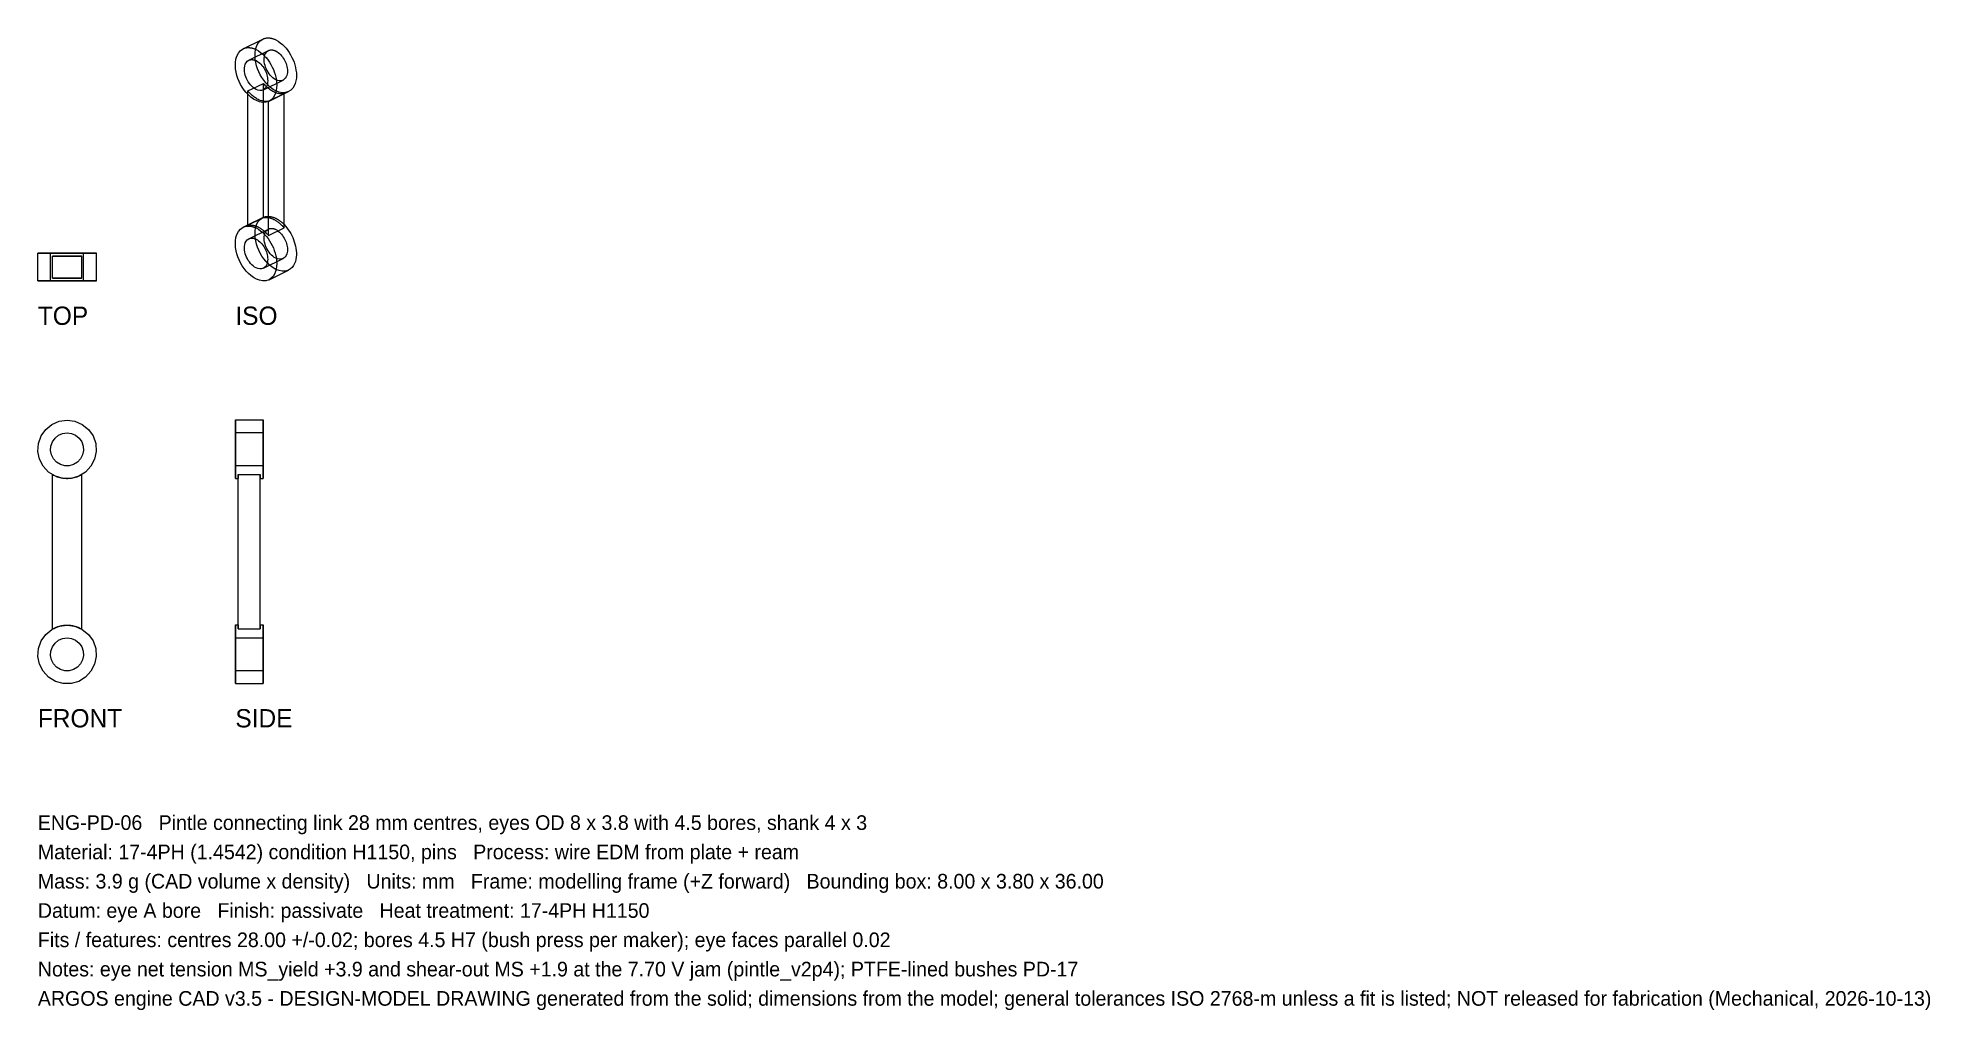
# Model space of a CAD drawing. Header units: millimetres. Extents: x 0 to 258, y -45 to 88.
import ezdxf

# ---------------------------------------------------------------- set-up
doc = ezdxf.new("R2010")
doc.units = ezdxf.units.MM
for name, color, linetype in [('FRONT_HIDDEN', 8, 'CONTINUOUS'), ('FRONT_VISIBLE', 7, 'Continuous'), ('ISO_HIDDEN', 8, 'CONTINUOUS'), ('ISO_VISIBLE', 7, 'Continuous'), ('SIDE_HIDDEN', 8, 'CONTINUOUS'), ('SIDE_VISIBLE', 7, 'Continuous'), ('TOP_HIDDEN', 8, 'CONTINUOUS'), ('TOP_VISIBLE', 7, 'Continuous')]:
    doc.layers.add(name, color=color, linetype=linetype)

msp = doc.modelspace()

# ---------------------------------------------------------------- linework, layer by layer
at = {"layer": 'FRONT_HIDDEN'}
for points in [[(3.99, 35.96), (5.07, 35.81), (6.07, 35.38), (6.91, 34.69), (7.54, 33.8), (7.91, 32.78), (7.98, 31.69), (7.76, 30.62), (7.26, 29.66), (6.52, 28.86), (5.58, 28.29), (4.54, 28), (3.45, 28), (2.4, 28.29), (1.47, 28.86), (0.72, 29.66), (0.22, 30.62), (0, 31.69), (0.07, 32.78), (0.44, 33.8), (1.07, 34.69), (1.91, 35.38), (2.91, 35.81), (3.99, 35.96)], [(3.99, 34.21), (4.6, 34.13), (5.16, 33.89), (5.64, 33.5), (5.99, 33), (6.19, 32.42), (6.24, 31.81), (6.11, 31.21), (5.83, 30.67), (5.41, 30.22), (4.89, 29.9), (4.3, 29.73), (3.68, 29.73), (3.09, 29.9), (2.57, 30.22), (2.15, 30.67), (1.87, 31.21), (1.75, 31.81), (1.79, 32.42), (1.99, 33), (2.35, 33.5), (2.82, 33.89), (3.38, 34.13), (3.99, 34.21)], [(5.99, 28.5), (5.83, 28.41), (5.67, 28.33), (5.5, 28.26), (5.33, 28.19), (5.16, 28.14), (4.98, 28.09), (4.8, 28.05), (4.63, 28.01), (4.44, 27.99), (4.26, 27.97), (4.08, 27.96), (3.9, 27.96), (3.72, 27.97), (3.54, 27.99), (3.36, 28.01), (3.18, 28.05), (3, 28.09), (2.82, 28.14), (2.65, 28.19), (2.48, 28.26), (2.31, 28.33), (2.15, 28.41), (1.99, 28.5)], [(1.99, 7.43), (1.99, 28.5)], [(5.99, 28.5), (5.83, 28.41), (5.67, 28.33), (5.5, 28.26), (5.33, 28.19), (5.16, 28.14), (4.98, 28.09), (4.8, 28.05), (4.63, 28.01), (4.44, 27.99), (4.26, 27.97), (4.08, 27.96), (3.9, 27.96), (3.72, 27.97), (3.54, 27.99), (3.36, 28.01), (3.18, 28.05), (3, 28.09), (2.82, 28.14), (2.65, 28.19), (2.48, 28.26), (2.31, 28.33), (2.15, 28.41), (1.99, 28.5)], [(5.99, 7.43), (5.99, 28.5)], [(3.99, 7.96), (5.07, 7.81), (6.07, 7.38), (6.91, 6.69), (7.54, 5.8), (7.91, 4.78), (7.98, 3.69), (7.76, 2.62), (7.26, 1.66), (6.52, 0.86), (5.58, 0.29), (4.54, 0), (3.45, 0), (2.4, 0.29), (1.47, 0.86), (0.72, 1.66), (0.22, 2.62), (0, 3.69), (0.07, 4.78), (0.44, 5.8), (1.07, 6.69), (1.91, 7.38), (2.91, 7.81), (3.99, 7.96)], [(1.99, 7.43), (2.07, 7.47), (2.15, 7.51), (2.23, 7.56), (2.31, 7.59), (2.4, 7.63), (2.48, 7.67), (2.57, 7.7), (2.65, 7.73), (2.74, 7.76), (2.82, 7.79), (2.91, 7.81), (3, 7.84), (3.09, 7.86), (3.18, 7.88), (3.27, 7.9), (3.36, 7.91), (3.45, 7.93), (3.54, 7.94), (3.63, 7.95), (3.72, 7.95), (3.81, 7.96), (3.9, 7.96), (3.99, 7.96)], [(1.99, 7.43), (2.07, 7.47), (2.15, 7.51), (2.23, 7.56), (2.31, 7.59), (2.4, 7.63), (2.48, 7.67), (2.57, 7.7), (2.65, 7.73), (2.74, 7.76), (2.82, 7.79), (2.91, 7.81), (3, 7.84), (3.09, 7.86), (3.18, 7.88), (3.27, 7.9), (3.36, 7.91), (3.45, 7.93), (3.54, 7.94), (3.63, 7.95), (3.72, 7.95), (3.81, 7.96), (3.9, 7.96), (3.99, 7.96)], [(3.99, 7.96), (4.08, 7.96), (4.17, 7.96), (4.26, 7.95), (4.35, 7.95), (4.44, 7.94), (4.54, 7.93), (4.63, 7.91), (4.72, 7.9), (4.8, 7.88), (4.89, 7.86), (4.98, 7.84), (5.07, 7.81), (5.16, 7.79), (5.24, 7.76), (5.33, 7.73), (5.42, 7.7), (5.5, 7.67), (5.58, 7.63), (5.67, 7.59), (5.75, 7.56), (5.83, 7.51), (5.91, 7.47), (5.99, 7.43)], [(3.99, 7.96), (4.08, 7.96), (4.17, 7.96), (4.26, 7.95), (4.35, 7.95), (4.44, 7.94), (4.54, 7.93), (4.63, 7.91), (4.72, 7.9), (4.8, 7.88), (4.89, 7.86), (4.98, 7.84), (5.07, 7.81), (5.16, 7.79), (5.24, 7.76), (5.33, 7.73), (5.42, 7.7), (5.5, 7.67), (5.58, 7.63), (5.67, 7.59), (5.75, 7.56), (5.83, 7.51), (5.91, 7.47), (5.99, 7.43)], [(3.99, 6.21), (4.6, 6.13), (5.16, 5.89), (5.64, 5.5), (5.99, 5), (6.19, 4.42), (6.24, 3.81), (6.11, 3.21), (5.83, 2.67), (5.41, 2.22), (4.89, 1.9), (4.3, 1.73), (3.68, 1.73), (3.09, 1.9), (2.57, 2.22), (2.15, 2.67), (1.87, 3.21), (1.75, 3.81), (1.79, 4.42), (1.99, 5), (2.35, 5.5), (2.82, 5.89), (3.38, 6.13), (3.99, 6.21)]]:
    msp.add_lwpolyline(points, dxfattribs=at)
at = {"layer": 'FRONT_VISIBLE'}
for points in [[(3.99, 35.96), (5.07, 35.81), (6.07, 35.38), (6.91, 34.69), (7.54, 33.8), (7.91, 32.78), (7.98, 31.69), (7.76, 30.62), (7.26, 29.66), (6.52, 28.86), (5.58, 28.29), (4.54, 28), (3.45, 28), (2.4, 28.29), (1.47, 28.86), (0.72, 29.66), (0.22, 30.62), (0, 31.69), (0.07, 32.78), (0.44, 33.8), (1.07, 34.69), (1.91, 35.38), (2.91, 35.81), (3.99, 35.96)], [(3.99, 34.21), (4.6, 34.13), (5.16, 33.89), (5.64, 33.5), (5.99, 33), (6.19, 32.42), (6.24, 31.81), (6.11, 31.21), (5.83, 30.67), (5.41, 30.22), (4.89, 29.9), (4.3, 29.73), (3.68, 29.73), (3.09, 29.9), (2.57, 30.22), (2.15, 30.67), (1.87, 31.21), (1.75, 31.81), (1.79, 32.42), (1.99, 33), (2.35, 33.5), (2.82, 33.89), (3.38, 34.13), (3.99, 34.21)], [(1.99, 7.43), (1.99, 28.5)], [(5.99, 7.43), (5.99, 28.5)], [(3.99, 7.96), (5.07, 7.81), (6.07, 7.38), (6.91, 6.69), (7.54, 5.8), (7.91, 4.78), (7.98, 3.69), (7.76, 2.62), (7.26, 1.66), (6.52, 0.86), (5.58, 0.29), (4.54, 0), (3.45, 0), (2.4, 0.29), (1.47, 0.86), (0.72, 1.66), (0.22, 2.62), (0, 3.69), (0.07, 4.78), (0.44, 5.8), (1.07, 6.69), (1.91, 7.38), (2.91, 7.81), (3.99, 7.96)], [(3.99, 6.21), (4.6, 6.13), (5.16, 5.89), (5.64, 5.5), (5.99, 5), (6.19, 4.42), (6.24, 3.81), (6.11, 3.21), (5.83, 2.67), (5.41, 2.22), (4.89, 1.9), (4.3, 1.73), (3.68, 1.73), (3.09, 1.9), (2.57, 2.22), (2.15, 2.67), (1.87, 3.21), (1.75, 3.81), (1.79, 4.42), (1.99, 5), (2.35, 5.5), (2.82, 5.89), (3.38, 6.13), (3.99, 6.21)]]:
    msp.add_lwpolyline(points, dxfattribs=at)
at = {"layer": 'ISO_HIDDEN'}
for points in [[(34.26, 80.81), (33.84, 80.67), (33.39, 80.66), (32.95, 80.74), (32.53, 80.9), (32.14, 81.12), (31.78, 81.38), (31.45, 81.68), (31.14, 82.01), (30.87, 82.36), (30.61, 82.73), (30.39, 83.11), (30.19, 83.52), (30.02, 83.93), (29.88, 84.35), (29.77, 84.79), (29.7, 85.23), (29.67, 85.68), (29.68, 86.12), (29.74, 86.57), (29.87, 86.99), (30.07, 87.39), (30.36, 87.74), (30.73, 87.99)], [(28.81, 85.1), (31.5, 86.42)], [(33.49, 82.38), (33.25, 82.3), (33, 82.29), (32.75, 82.34), (32.52, 82.43), (32.3, 82.55), (32.09, 82.7), (31.91, 82.87), (31.74, 83.05), (31.58, 83.25), (31.44, 83.46), (31.31, 83.68), (31.2, 83.9), (31.1, 84.14), (31.03, 84.37), (30.96, 84.62), (30.92, 84.87), (30.91, 85.12), (30.91, 85.37), (30.95, 85.62), (31.02, 85.86), (31.13, 86.08), (31.29, 86.28), (31.5, 86.42)], [(31.5, 86.42), (31.54, 86.44), (31.58, 86.45), (31.63, 86.47), (31.67, 86.48), (31.71, 86.49), (31.76, 86.5), (31.8, 86.5), (31.85, 86.51), (31.89, 86.51), (31.94, 86.51), (31.98, 86.51), (32.03, 86.5), (32.07, 86.5), (32.11, 86.49), (32.16, 86.48), (32.2, 86.47), (32.25, 86.46), (32.29, 86.44), (32.33, 86.43), (32.37, 86.41), (32.41, 86.4), (32.45, 86.38), (32.5, 86.36)], [(32.5, 86.36), (32.68, 86.26), (32.84, 86.14), (33, 86.01), (33.15, 85.86), (33.29, 85.71), (33.42, 85.54), (33.53, 85.37), (33.64, 85.2), (33.74, 85.01), (33.82, 84.82), (33.9, 84.63), (33.96, 84.44), (34.01, 84.24), (34.05, 84.03), (34.08, 83.83), (34.09, 83.62), (34.08, 83.41), (34.05, 83.21), (34, 83.01), (33.92, 82.82), (33.8, 82.64), (33.66, 82.49), (33.49, 82.38)], [(28.68, 80.9), (30.8, 81.94)], [(28.68, 80.44), (28.68, 80.9)], [(31.51, 79.5), (31.36, 79.48), (31.22, 79.47), (31.08, 79.47), (30.93, 79.48), (30.79, 79.5), (30.65, 79.53), (30.51, 79.57), (30.38, 79.61), (30.24, 79.66), (30.11, 79.72), (29.98, 79.79), (29.86, 79.86), (29.74, 79.94), (29.62, 80.02), (29.5, 80.1), (29.39, 80.19), (29.28, 80.28), (29.17, 80.38), (29.07, 80.48), (28.96, 80.58), (28.87, 80.68), (28.77, 80.79), (28.68, 80.9)], [(30.8, 81.06), (33.49, 82.38)], [(33.63, 80.55), (33.49, 80.52), (33.34, 80.51), (33.2, 80.51), (33.06, 80.52), (32.91, 80.54), (32.77, 80.57), (32.63, 80.61), (32.5, 80.66), (32.36, 80.71), (32.23, 80.77), (32.11, 80.83), (31.98, 80.91), (31.86, 80.98), (31.74, 81.06), (31.62, 81.15), (31.51, 81.23), (31.4, 81.33), (31.29, 81.42), (31.19, 81.52), (31.09, 81.62), (30.99, 81.73), (30.89, 81.83), (30.8, 81.94)], [(30.8, 63.6), (30.8, 81.94)], [(31.51, 79.5), (33.63, 80.55)], [(33.63, 80.5), (33.63, 80.55)], [(31.51, 79.46), (31.51, 79.5)], [(28.68, 62.61), (30.73, 63.62)], [(28.68, 62.56), (30.8, 63.6)], [(28.81, 60.72), (31.5, 62.05)], [(34.26, 56.44), (33.84, 56.3), (33.39, 56.29), (32.95, 56.37), (32.53, 56.53), (32.14, 56.75), (31.78, 57.01), (31.45, 57.31), (31.14, 57.64), (30.87, 57.99), (30.61, 58.36), (30.39, 58.74), (30.19, 59.14), (30.02, 59.56), (29.88, 59.98), (29.77, 60.42), (29.7, 60.86), (29.67, 61.31), (29.68, 61.75), (29.74, 62.2), (29.87, 62.62), (30.07, 63.02), (30.36, 63.36), (30.73, 63.62)], [(30.73, 63.62), (30.8, 63.65), (30.87, 63.68), (30.95, 63.71), (31.03, 63.73), (31.1, 63.75), (31.18, 63.76), (31.26, 63.77), (31.34, 63.78), (31.42, 63.78), (31.5, 63.78), (31.58, 63.77), (31.66, 63.77), (31.74, 63.76), (31.82, 63.74), (31.9, 63.73), (31.97, 63.71), (32.05, 63.69), (32.13, 63.66), (32.2, 63.64), (32.28, 63.61), (32.35, 63.58), (32.42, 63.55), (32.5, 63.51)], [(30.8, 63.6), (30.86, 63.61), (30.92, 63.62), (30.99, 63.63), (31.05, 63.64), (31.11, 63.64), (31.18, 63.64), (31.24, 63.64), (31.3, 63.63), (31.37, 63.63), (31.43, 63.62), (31.49, 63.61), (31.55, 63.6), (31.62, 63.59), (31.68, 63.57), (31.74, 63.56), (31.8, 63.54), (31.86, 63.52), (31.92, 63.5), (31.98, 63.47), (32.04, 63.45), (32.1, 63.43), (32.16, 63.4), (32.21, 63.37)], [(33.49, 58.01), (33.25, 57.93), (33, 57.92), (32.75, 57.97), (32.52, 58.06), (32.3, 58.18), (32.09, 58.33), (31.91, 58.5), (31.74, 58.68), (31.58, 58.88), (31.44, 59.09), (31.31, 59.31), (31.2, 59.53), (31.1, 59.76), (31.03, 60), (30.96, 60.25), (30.92, 60.5), (30.91, 60.75), (30.91, 61), (30.95, 61.25), (31.02, 61.49), (31.13, 61.71), (31.29, 61.91), (31.5, 62.05)], [(31.5, 62.05), (31.54, 62.07), (31.58, 62.08), (31.63, 62.1), (31.67, 62.11), (31.71, 62.12), (31.76, 62.13), (31.8, 62.13), (31.85, 62.14), (31.89, 62.14), (31.94, 62.14), (31.98, 62.14), (32.03, 62.13), (32.07, 62.13), (32.11, 62.12), (32.16, 62.11), (32.2, 62.1), (32.25, 62.09), (32.29, 62.07), (32.33, 62.06), (32.37, 62.04), (32.41, 62.03), (32.45, 62.01), (32.5, 61.99)], [(32.21, 63.37), (32.28, 63.34), (32.35, 63.3), (32.42, 63.26), (32.49, 63.22), (32.56, 63.17), (32.63, 63.13), (32.69, 63.08), (32.76, 63.04), (32.82, 62.99), (32.89, 62.94), (32.95, 62.89), (33.01, 62.84), (33.07, 62.79), (33.13, 62.73), (33.19, 62.68), (33.25, 62.62), (33.3, 62.56), (33.36, 62.51), (33.41, 62.45), (33.47, 62.39), (33.52, 62.33), (33.57, 62.27), (33.63, 62.21)], [(32.5, 63.51), (32.55, 63.48), (32.6, 63.45), (32.66, 63.42), (32.71, 63.39), (32.77, 63.36), (32.82, 63.33), (32.87, 63.3), (32.92, 63.26), (32.97, 63.23), (33.02, 63.19), (33.07, 63.15), (33.12, 63.12), (33.17, 63.08), (33.22, 63.04), (33.27, 63), (33.31, 62.96), (33.36, 62.92), (33.4, 62.88), (33.45, 62.84), (33.5, 62.79), (33.54, 62.75), (33.58, 62.71), (33.63, 62.66)], [(32.5, 61.99), (32.68, 61.89), (32.84, 61.77), (33, 61.63), (33.15, 61.49), (33.29, 61.34), (33.42, 61.17), (33.53, 61), (33.64, 60.82), (33.74, 60.64), (33.82, 60.45), (33.9, 60.26), (33.96, 60.06), (34.01, 59.86), (34.05, 59.66), (34.08, 59.46), (34.09, 59.25), (34.08, 59.04), (34.05, 58.84), (34, 58.64), (33.92, 58.45), (33.8, 58.27), (33.66, 58.12), (33.49, 58.01)], [(30.8, 56.69), (33.49, 58.01)]]:
    msp.add_lwpolyline(points, dxfattribs=at)
at = {"layer": 'ISO_VISIBLE'}
for points in [[(28.04, 86.67), (30.73, 87.99)], [(30.73, 87.99), (30.8, 88.02), (30.87, 88.05), (30.95, 88.08), (31.03, 88.1), (31.1, 88.12), (31.18, 88.13), (31.26, 88.14), (31.34, 88.15), (31.42, 88.15), (31.5, 88.15), (31.58, 88.14), (31.66, 88.14), (31.74, 88.13), (31.82, 88.11), (31.9, 88.1), (31.97, 88.08), (32.05, 88.06), (32.13, 88.03), (32.2, 88.01), (32.28, 87.98), (32.35, 87.95), (32.42, 87.92), (32.5, 87.88)], [(32.5, 87.88), (32.82, 87.7), (33.12, 87.49), (33.4, 87.25), (33.66, 87), (33.91, 86.72), (34.13, 86.43), (34.34, 86.13), (34.53, 85.81), (34.7, 85.49), (34.86, 85.16), (34.99, 84.81), (35.1, 84.46), (35.2, 84.11), (35.26, 83.75), (35.31, 83.38), (35.32, 83.01), (35.31, 82.65), (35.26, 82.28), (35.16, 81.93), (35.02, 81.59), (34.82, 81.28), (34.57, 81.01), (34.26, 80.81)], [(31.58, 79.49), (31.15, 79.35), (30.7, 79.33), (30.27, 79.42), (29.85, 79.58), (29.46, 79.79), (29.1, 80.06), (28.76, 80.36), (28.46, 80.68), (28.18, 81.03), (27.93, 81.4), (27.7, 81.79), (27.5, 82.19), (27.33, 82.61), (27.2, 83.03), (27.09, 83.47), (27.01, 83.91), (26.98, 84.35), (26.99, 84.8), (27.06, 85.24), (27.19, 85.67), (27.39, 86.07), (27.67, 86.41), (28.04, 86.67)], [(28.04, 86.67), (28.11, 86.7), (28.19, 86.73), (28.26, 86.75), (28.34, 86.78), (28.42, 86.79), (28.5, 86.81), (28.58, 86.82), (28.66, 86.82), (28.73, 86.83), (28.81, 86.83), (28.89, 86.82), (28.97, 86.81), (29.05, 86.8), (29.13, 86.79), (29.21, 86.77), (29.29, 86.76), (29.36, 86.73), (29.44, 86.71), (29.52, 86.68), (29.59, 86.66), (29.66, 86.63), (29.74, 86.59), (29.81, 86.56)], [(29.81, 86.56), (30.13, 86.38), (30.43, 86.17), (30.71, 85.93), (30.97, 85.67), (31.22, 85.4), (31.45, 85.11), (31.65, 84.81), (31.84, 84.49), (32.02, 84.17), (32.17, 83.83), (32.3, 83.49), (32.42, 83.14), (32.51, 82.78), (32.58, 82.42), (32.62, 82.06), (32.64, 81.69), (32.62, 81.32), (32.57, 80.96), (32.47, 80.6), (32.33, 80.26), (32.14, 79.95), (31.88, 79.69), (31.58, 79.49)], [(30.8, 81.06), (30.56, 80.98), (30.31, 80.97), (30.07, 81.02), (29.83, 81.11), (29.61, 81.23), (29.41, 81.38), (29.22, 81.55), (29.05, 81.73), (28.89, 81.93), (28.75, 82.14), (28.62, 82.35), (28.51, 82.58), (28.42, 82.81), (28.34, 83.05), (28.28, 83.3), (28.24, 83.54), (28.22, 83.79), (28.22, 84.05), (28.26, 84.3), (28.33, 84.54), (28.45, 84.76), (28.61, 84.95), (28.81, 85.1)], [(28.81, 85.1), (28.86, 85.11), (28.9, 85.13), (28.94, 85.15), (28.98, 85.16), (29.03, 85.17), (29.07, 85.18), (29.11, 85.18), (29.16, 85.18), (29.2, 85.19), (29.25, 85.19), (29.29, 85.18), (29.34, 85.18), (29.38, 85.17), (29.43, 85.17), (29.47, 85.16), (29.51, 85.15), (29.56, 85.13), (29.6, 85.12), (29.64, 85.11), (29.69, 85.09), (29.73, 85.07), (29.77, 85.05), (29.81, 85.04)], [(29.81, 85.04), (29.99, 84.93), (30.16, 84.82), (30.32, 84.68), (30.46, 84.54), (30.6, 84.38), (30.73, 84.22), (30.85, 84.05), (30.95, 83.87), (31.05, 83.69), (31.14, 83.5), (31.21, 83.31), (31.28, 83.11), (31.33, 82.91), (31.37, 82.71), (31.39, 82.5), (31.4, 82.3), (31.39, 82.09), (31.36, 81.89), (31.31, 81.69), (31.23, 81.49), (31.12, 81.32), (30.98, 81.17), (30.8, 81.06)], [(28.68, 62.56), (28.68, 80.44)], [(31.58, 79.49), (34.26, 80.81)], [(33.63, 62.21), (33.63, 80.5)], [(31.51, 61.16), (31.51, 79.46)], [(31.58, 55.12), (31.15, 54.98), (30.7, 54.96), (30.27, 55.05), (29.85, 55.21), (29.46, 55.42), (29.1, 55.69), (28.76, 55.99), (28.46, 56.31), (28.18, 56.66), (27.93, 57.03), (27.7, 57.42), (27.5, 57.82), (27.33, 58.24), (27.2, 58.66), (27.09, 59.09), (27.01, 59.54), (26.98, 59.98), (26.99, 60.43), (27.06, 60.87), (27.19, 61.3), (27.39, 61.7), (27.67, 62.04), (28.04, 62.29)], [(28.04, 62.29), (28.68, 62.61)], [(28.04, 62.29), (28.11, 62.33), (28.19, 62.36), (28.26, 62.38), (28.34, 62.4), (28.42, 62.42), (28.5, 62.44), (28.58, 62.45), (28.66, 62.45), (28.73, 62.46), (28.81, 62.46), (28.89, 62.45), (28.97, 62.44), (29.05, 62.43), (29.13, 62.42), (29.21, 62.4), (29.29, 62.38), (29.36, 62.36), (29.44, 62.34), (29.52, 62.31), (29.59, 62.28), (29.66, 62.25), (29.74, 62.22), (29.81, 62.19)], [(28.68, 62.56), (28.74, 62.57), (28.8, 62.58), (28.86, 62.59), (28.93, 62.59), (28.99, 62.59), (29.06, 62.6), (29.12, 62.59), (29.18, 62.59), (29.25, 62.58), (29.31, 62.58), (29.37, 62.57), (29.43, 62.56), (29.5, 62.54), (29.56, 62.53), (29.62, 62.51), (29.68, 62.49), (29.74, 62.47), (29.8, 62.45), (29.86, 62.43), (29.92, 62.41), (29.98, 62.38), (30.03, 62.35), (30.09, 62.33)], [(29.81, 62.19), (30.13, 62.01), (30.43, 61.8), (30.71, 61.56), (30.97, 61.3), (31.22, 61.03), (31.45, 60.74), (31.65, 60.44), (31.84, 60.12), (32.02, 59.8), (32.17, 59.46), (32.3, 59.12), (32.42, 58.77), (32.51, 58.41), (32.58, 58.05), (32.62, 57.69), (32.64, 57.32), (32.62, 56.95), (32.57, 56.59), (32.47, 56.23), (32.33, 55.89), (32.14, 55.58), (31.88, 55.32), (31.58, 55.12)], [(30.09, 62.33), (30.16, 62.29), (30.23, 62.25), (30.3, 62.21), (30.37, 62.17), (30.44, 62.13), (30.51, 62.08), (30.57, 62.04), (30.64, 61.99), (30.7, 61.94), (30.76, 61.9), (30.83, 61.84), (30.89, 61.79), (30.95, 61.74), (31.01, 61.69), (31.07, 61.63), (31.13, 61.58), (31.18, 61.52), (31.24, 61.46), (31.29, 61.4), (31.35, 61.35), (31.4, 61.29), (31.45, 61.23), (31.51, 61.16)], [(31.51, 61.16), (33.63, 62.21)], [(33.63, 62.66), (33.83, 62.44), (34.03, 62.2), (34.21, 61.95), (34.38, 61.7), (34.54, 61.44), (34.68, 61.17), (34.81, 60.89), (34.93, 60.61), (35.03, 60.32), (35.12, 60.03), (35.2, 59.73), (35.26, 59.43), (35.3, 59.13), (35.32, 58.82), (35.32, 58.52), (35.3, 58.21), (35.26, 57.91), (35.18, 57.61), (35.07, 57.33), (34.93, 57.06), (34.74, 56.81), (34.52, 56.6), (34.26, 56.44)], [(30.8, 56.69), (30.56, 56.61), (30.31, 56.6), (30.07, 56.65), (29.83, 56.74), (29.61, 56.86), (29.41, 57.01), (29.22, 57.18), (29.05, 57.36), (28.89, 57.56), (28.75, 57.76), (28.62, 57.98), (28.51, 58.21), (28.42, 58.44), (28.34, 58.68), (28.28, 58.92), (28.24, 59.17), (28.22, 59.42), (28.22, 59.68), (28.26, 59.92), (28.33, 60.17), (28.45, 60.39), (28.61, 60.58), (28.81, 60.72)], [(28.81, 60.72), (28.86, 60.74), (28.9, 60.76), (28.94, 60.77), (28.98, 60.79), (29.03, 60.8), (29.07, 60.8), (29.11, 60.81), (29.16, 60.81), (29.2, 60.82), (29.25, 60.81), (29.29, 60.81), (29.34, 60.81), (29.38, 60.8), (29.43, 60.8), (29.47, 60.79), (29.51, 60.78), (29.56, 60.76), (29.6, 60.75), (29.64, 60.74), (29.69, 60.72), (29.73, 60.7), (29.77, 60.68), (29.81, 60.66)], [(29.81, 60.66), (29.99, 60.56), (30.16, 60.44), (30.32, 60.31), (30.46, 60.17), (30.6, 60.01), (30.73, 59.85), (30.85, 59.68), (30.95, 59.5), (31.05, 59.32), (31.14, 59.13), (31.21, 58.94), (31.28, 58.74), (31.33, 58.54), (31.37, 58.34), (31.39, 58.13), (31.4, 57.93), (31.39, 57.72), (31.36, 57.51), (31.31, 57.31), (31.23, 57.12), (31.12, 56.95), (30.98, 56.8), (30.8, 56.69)], [(31.58, 55.12), (34.26, 56.44)]]:
    msp.add_lwpolyline(points, dxfattribs=at)
at = {"layer": 'SIDE_HIDDEN'}
for points in [[(26.98, 28), (26.98, 28.35), (26.98, 28.7), (26.98, 29.04), (26.98, 29.39), (26.98, 29.74), (26.98, 30.09), (26.98, 30.43), (26.98, 30.78), (26.98, 31.13), (26.98, 31.48), (26.98, 31.83), (26.98, 32.17), (26.98, 32.52), (26.98, 32.87), (26.98, 33.22), (26.98, 33.57), (26.98, 33.91), (26.98, 34.26), (26.98, 34.61), (26.98, 34.96), (26.98, 35.3), (26.98, 35.65), (26.98, 36)], [(26.98, 34.25), (26.98, 34.05), (26.98, 33.86), (26.98, 33.66), (26.98, 33.47), (26.98, 33.27), (26.98, 33.08), (26.98, 32.88), (26.98, 32.68), (26.98, 32.49), (26.98, 32.29), (26.98, 32.1), (26.98, 31.9), (26.98, 31.71), (26.98, 31.51), (26.98, 31.32), (26.98, 31.12), (26.98, 30.92), (26.98, 30.73), (26.98, 30.53), (26.98, 30.34), (26.98, 30.14), (26.98, 29.95), (26.98, 29.75)], [(26.98, 29.75), (26.98, 29.95), (26.98, 30.14), (26.98, 30.34), (26.98, 30.53), (26.98, 30.73), (26.98, 30.92), (26.98, 31.12), (26.98, 31.32), (26.98, 31.51), (26.98, 31.71), (26.98, 31.9), (26.98, 32.1), (26.98, 32.29), (26.98, 32.49), (26.98, 32.68), (26.98, 32.88), (26.98, 33.08), (26.98, 33.27), (26.98, 33.47), (26.98, 33.66), (26.98, 33.86), (26.98, 34.05), (26.98, 34.25)], [(26.98, 34.25), (30.78, 34.25)], [(30.78, 28), (30.78, 28.35), (30.78, 28.7), (30.78, 29.04), (30.78, 29.39), (30.78, 29.74), (30.78, 30.09), (30.78, 30.43), (30.78, 30.78), (30.78, 31.13), (30.78, 31.48), (30.78, 31.83), (30.78, 32.17), (30.78, 32.52), (30.78, 32.87), (30.78, 33.22), (30.78, 33.57), (30.78, 33.91), (30.78, 34.26), (30.78, 34.61), (30.78, 34.96), (30.78, 35.3), (30.78, 35.65), (30.78, 36)], [(30.78, 34.25), (30.78, 34.05), (30.78, 33.86), (30.78, 33.66), (30.78, 33.47), (30.78, 33.27), (30.78, 33.08), (30.78, 32.88), (30.78, 32.68), (30.78, 32.49), (30.78, 32.29), (30.78, 32.1), (30.78, 31.9), (30.78, 31.71), (30.78, 31.51), (30.78, 31.32), (30.78, 31.12), (30.78, 30.92), (30.78, 30.73), (30.78, 30.53), (30.78, 30.34), (30.78, 30.14), (30.78, 29.95), (30.78, 29.75)], [(30.78, 29.75), (30.78, 29.95), (30.78, 30.14), (30.78, 30.34), (30.78, 30.53), (30.78, 30.73), (30.78, 30.92), (30.78, 31.12), (30.78, 31.32), (30.78, 31.51), (30.78, 31.71), (30.78, 31.9), (30.78, 32.1), (30.78, 32.29), (30.78, 32.49), (30.78, 32.68), (30.78, 32.88), (30.78, 33.08), (30.78, 33.27), (30.78, 33.47), (30.78, 33.66), (30.78, 33.86), (30.78, 34.05), (30.78, 34.25)], [(26.98, 29.75), (30.78, 29.75)], [(27.38, 7.46), (27.38, 28.54)], [(27.38, 28.54), (30.38, 28.54)], [(27.38, 28.54), (27.38, 28.51), (27.38, 28.49), (27.38, 28.47), (27.38, 28.44), (27.38, 28.42), (27.38, 28.4), (27.38, 28.37), (27.38, 28.35), (27.38, 28.33), (27.38, 28.3), (27.38, 28.28), (27.38, 28.26), (27.38, 28.23), (27.38, 28.21), (27.38, 28.19), (27.38, 28.16), (27.38, 28.14), (27.38, 28.12), (27.38, 28.09), (27.38, 28.07), (27.38, 28.05), (27.38, 28.02), (27.38, 28)], [(27.38, 28), (27.38, 28.02), (27.38, 28.05), (27.38, 28.07), (27.38, 28.09), (27.38, 28.12), (27.38, 28.14), (27.38, 28.16), (27.38, 28.19), (27.38, 28.21), (27.38, 28.23), (27.38, 28.26), (27.38, 28.28), (27.38, 28.3), (27.38, 28.33), (27.38, 28.35), (27.38, 28.37), (27.38, 28.4), (27.38, 28.42), (27.38, 28.44), (27.38, 28.47), (27.38, 28.49), (27.38, 28.51), (27.38, 28.54)], [(30.38, 28.54), (30.38, 28.51), (30.38, 28.49), (30.38, 28.47), (30.38, 28.44), (30.38, 28.42), (30.38, 28.4), (30.38, 28.37), (30.38, 28.35), (30.38, 28.33), (30.38, 28.3), (30.38, 28.28), (30.38, 28.26), (30.38, 28.23), (30.38, 28.21), (30.38, 28.19), (30.38, 28.16), (30.38, 28.14), (30.38, 28.12), (30.38, 28.09), (30.38, 28.07), (30.38, 28.05), (30.38, 28.02), (30.38, 28)], [(30.38, 28), (30.38, 28.02), (30.38, 28.05), (30.38, 28.07), (30.38, 28.09), (30.38, 28.12), (30.38, 28.14), (30.38, 28.16), (30.38, 28.19), (30.38, 28.21), (30.38, 28.23), (30.38, 28.26), (30.38, 28.28), (30.38, 28.3), (30.38, 28.33), (30.38, 28.35), (30.38, 28.37), (30.38, 28.4), (30.38, 28.42), (30.38, 28.44), (30.38, 28.47), (30.38, 28.49), (30.38, 28.51), (30.38, 28.54)], [(30.38, 7.46), (30.38, 28.54)], [(26.98, 0), (26.98, 0.35), (26.98, 0.7), (26.98, 1.04), (26.98, 1.39), (26.98, 1.74), (26.98, 2.09), (26.98, 2.43), (26.98, 2.78), (26.98, 3.13), (26.98, 3.48), (26.98, 3.83), (26.98, 4.17), (26.98, 4.52), (26.98, 4.87), (26.98, 5.22), (26.98, 5.57), (26.98, 5.91), (26.98, 6.26), (26.98, 6.61), (26.98, 6.96), (26.98, 7.3), (26.98, 7.65), (26.98, 8)], [(27.38, 7.46), (27.38, 7.49), (27.38, 7.51), (27.38, 7.53), (27.38, 7.56), (27.38, 7.58), (27.38, 7.6), (27.38, 7.63), (27.38, 7.65), (27.38, 7.67), (27.38, 7.7), (27.38, 7.72), (27.38, 7.74), (27.38, 7.77), (27.38, 7.79), (27.38, 7.81), (27.38, 7.84), (27.38, 7.86), (27.38, 7.88), (27.38, 7.91), (27.38, 7.93), (27.38, 7.95), (27.38, 7.98), (27.38, 8)], [(27.38, 8), (27.38, 7.98), (27.38, 7.95), (27.38, 7.93), (27.38, 7.91), (27.38, 7.88), (27.38, 7.86), (27.38, 7.84), (27.38, 7.81), (27.38, 7.79), (27.38, 7.77), (27.38, 7.74), (27.38, 7.72), (27.38, 7.7), (27.38, 7.67), (27.38, 7.65), (27.38, 7.63), (27.38, 7.6), (27.38, 7.58), (27.38, 7.56), (27.38, 7.53), (27.38, 7.51), (27.38, 7.49), (27.38, 7.46)], [(30.38, 7.46), (30.38, 7.49), (30.38, 7.51), (30.38, 7.53), (30.38, 7.56), (30.38, 7.58), (30.38, 7.6), (30.38, 7.63), (30.38, 7.65), (30.38, 7.67), (30.38, 7.7), (30.38, 7.72), (30.38, 7.74), (30.38, 7.77), (30.38, 7.79), (30.38, 7.81), (30.38, 7.84), (30.38, 7.86), (30.38, 7.88), (30.38, 7.91), (30.38, 7.93), (30.38, 7.95), (30.38, 7.98), (30.38, 8)], [(30.38, 8), (30.38, 7.98), (30.38, 7.95), (30.38, 7.93), (30.38, 7.91), (30.38, 7.88), (30.38, 7.86), (30.38, 7.84), (30.38, 7.81), (30.38, 7.79), (30.38, 7.77), (30.38, 7.74), (30.38, 7.72), (30.38, 7.7), (30.38, 7.67), (30.38, 7.65), (30.38, 7.63), (30.38, 7.6), (30.38, 7.58), (30.38, 7.56), (30.38, 7.53), (30.38, 7.51), (30.38, 7.49), (30.38, 7.46)], [(30.78, 0), (30.78, 0.35), (30.78, 0.7), (30.78, 1.04), (30.78, 1.39), (30.78, 1.74), (30.78, 2.09), (30.78, 2.43), (30.78, 2.78), (30.78, 3.13), (30.78, 3.48), (30.78, 3.83), (30.78, 4.17), (30.78, 4.52), (30.78, 4.87), (30.78, 5.22), (30.78, 5.57), (30.78, 5.91), (30.78, 6.26), (30.78, 6.61), (30.78, 6.96), (30.78, 7.3), (30.78, 7.65), (30.78, 8)], [(26.98, 6.25), (26.98, 6.05), (26.98, 5.86), (26.98, 5.66), (26.98, 5.47), (26.98, 5.27), (26.98, 5.08), (26.98, 4.88), (26.98, 4.68), (26.98, 4.49), (26.98, 4.29), (26.98, 4.1), (26.98, 3.9), (26.98, 3.71), (26.98, 3.51), (26.98, 3.32), (26.98, 3.12), (26.98, 2.92), (26.98, 2.73), (26.98, 2.53), (26.98, 2.34), (26.98, 2.14), (26.98, 1.95), (26.98, 1.75)], [(26.98, 1.75), (26.98, 1.95), (26.98, 2.14), (26.98, 2.34), (26.98, 2.53), (26.98, 2.73), (26.98, 2.92), (26.98, 3.12), (26.98, 3.32), (26.98, 3.51), (26.98, 3.71), (26.98, 3.9), (26.98, 4.1), (26.98, 4.29), (26.98, 4.49), (26.98, 4.68), (26.98, 4.88), (26.98, 5.08), (26.98, 5.27), (26.98, 5.47), (26.98, 5.66), (26.98, 5.86), (26.98, 6.05), (26.98, 6.25)], [(26.98, 6.25), (30.78, 6.25)], [(27.38, 7.46), (30.38, 7.46)], [(30.78, 6.25), (30.78, 6.05), (30.78, 5.86), (30.78, 5.66), (30.78, 5.47), (30.78, 5.27), (30.78, 5.08), (30.78, 4.88), (30.78, 4.68), (30.78, 4.49), (30.78, 4.29), (30.78, 4.1), (30.78, 3.9), (30.78, 3.71), (30.78, 3.51), (30.78, 3.32), (30.78, 3.12), (30.78, 2.92), (30.78, 2.73), (30.78, 2.53), (30.78, 2.34), (30.78, 2.14), (30.78, 1.95), (30.78, 1.75)], [(30.78, 1.75), (30.78, 1.95), (30.78, 2.14), (30.78, 2.34), (30.78, 2.53), (30.78, 2.73), (30.78, 2.92), (30.78, 3.12), (30.78, 3.32), (30.78, 3.51), (30.78, 3.71), (30.78, 3.9), (30.78, 4.1), (30.78, 4.29), (30.78, 4.49), (30.78, 4.68), (30.78, 4.88), (30.78, 5.08), (30.78, 5.27), (30.78, 5.47), (30.78, 5.66), (30.78, 5.86), (30.78, 6.05), (30.78, 6.25)], [(26.98, 1.75), (30.78, 1.75)]]:
    msp.add_lwpolyline(points, dxfattribs=at)
at = {"layer": 'SIDE_VISIBLE'}
for points in [[(26.98, 36), (30.78, 36)], [(26.98, 36), (26.98, 35.65), (26.98, 35.3), (26.98, 34.96), (26.98, 34.61), (26.98, 34.26), (26.98, 33.91), (26.98, 33.57), (26.98, 33.22), (26.98, 32.87), (26.98, 32.52), (26.98, 32.17), (26.98, 31.83), (26.98, 31.48), (26.98, 31.13), (26.98, 30.78), (26.98, 30.43), (26.98, 30.09), (26.98, 29.74), (26.98, 29.39), (26.98, 29.04), (26.98, 28.7), (26.98, 28.35), (26.98, 28)], [(30.78, 36), (30.78, 35.65), (30.78, 35.3), (30.78, 34.96), (30.78, 34.61), (30.78, 34.26), (30.78, 33.91), (30.78, 33.57), (30.78, 33.22), (30.78, 32.87), (30.78, 32.52), (30.78, 32.17), (30.78, 31.83), (30.78, 31.48), (30.78, 31.13), (30.78, 30.78), (30.78, 30.43), (30.78, 30.09), (30.78, 29.74), (30.78, 29.39), (30.78, 29.04), (30.78, 28.7), (30.78, 28.35), (30.78, 28)], [(27.38, 7.46), (27.38, 28.54)], [(27.38, 28.54), (30.38, 28.54)], [(30.38, 7.46), (30.38, 28.54)], [(26.98, 28), (27.38, 28)], [(30.38, 28), (30.78, 28)], [(26.98, 8), (27.38, 8)], [(26.98, 8), (26.98, 7.65), (26.98, 7.3), (26.98, 6.96), (26.98, 6.61), (26.98, 6.26), (26.98, 5.91), (26.98, 5.57), (26.98, 5.22), (26.98, 4.87), (26.98, 4.52), (26.98, 4.17), (26.98, 3.83), (26.98, 3.48), (26.98, 3.13), (26.98, 2.78), (26.98, 2.43), (26.98, 2.09), (26.98, 1.74), (26.98, 1.39), (26.98, 1.04), (26.98, 0.7), (26.98, 0.35), (26.98, 0)], [(30.38, 8), (30.78, 8)], [(30.78, 8), (30.78, 7.65), (30.78, 7.3), (30.78, 6.96), (30.78, 6.61), (30.78, 6.26), (30.78, 5.91), (30.78, 5.57), (30.78, 5.22), (30.78, 4.87), (30.78, 4.52), (30.78, 4.17), (30.78, 3.83), (30.78, 3.48), (30.78, 3.13), (30.78, 2.78), (30.78, 2.43), (30.78, 2.09), (30.78, 1.74), (30.78, 1.39), (30.78, 1.04), (30.78, 0.7), (30.78, 0.35), (30.78, 0)], [(27.38, 7.46), (30.38, 7.46)], [(26.98, 0), (30.78, 0)]]:
    msp.add_lwpolyline(points, dxfattribs=at)
at = {"layer": 'TOP_HIDDEN'}
for points in [[(8, 58.76), (7.65, 58.76), (7.3, 58.76), (6.96, 58.76), (6.61, 58.76), (6.26, 58.76), (5.91, 58.76), (5.57, 58.76), (5.22, 58.76), (4.87, 58.76), (4.52, 58.76), (4.17, 58.76), (3.83, 58.76), (3.48, 58.76), (3.13, 58.76), (2.78, 58.76), (2.43, 58.76), (2.09, 58.76), (1.74, 58.76), (1.39, 58.76), (1.04, 58.76), (0.7, 58.76), (0.35, 58.76), (0, 58.76)], [(0, 58.76), (0.17, 58.76), (0.35, 58.76), (0.52, 58.76), (0.7, 58.76), (0.87, 58.76), (1.04, 58.76), (1.22, 58.76), (1.39, 58.76), (1.57, 58.76), (1.74, 58.76), (1.91, 58.76), (2.09, 58.76), (2.26, 58.76), (2.43, 58.76), (2.61, 58.76), (2.78, 58.76), (2.96, 58.76), (3.13, 58.76), (3.3, 58.76), (3.48, 58.76), (3.65, 58.76), (3.83, 58.76), (4, 58.76)], [(8, 58.76), (7.65, 58.76), (7.3, 58.76), (6.96, 58.76), (6.61, 58.76), (6.26, 58.76), (5.91, 58.76), (5.57, 58.76), (5.22, 58.76), (4.87, 58.76), (4.52, 58.76), (4.17, 58.76), (3.83, 58.76), (3.48, 58.76), (3.13, 58.76), (2.78, 58.76), (2.43, 58.76), (2.09, 58.76), (1.74, 58.76), (1.39, 58.76), (1.04, 58.76), (0.7, 58.76), (0.35, 58.76), (0, 58.76)], [(0, 54.96), (0, 58.76)], [(6.25, 58.76), (6.05, 58.76), (5.86, 58.76), (5.66, 58.76), (5.47, 58.76), (5.27, 58.76), (5.08, 58.76), (4.88, 58.76), (4.68, 58.76), (4.49, 58.76), (4.29, 58.76), (4.1, 58.76), (3.9, 58.76), (3.71, 58.76), (3.51, 58.76), (3.32, 58.76), (3.12, 58.76), (2.92, 58.76), (2.73, 58.76), (2.53, 58.76), (2.34, 58.76), (2.14, 58.76), (1.95, 58.76), (1.75, 58.76)], [(1.75, 58.76), (1.85, 58.76), (1.95, 58.76), (2.04, 58.76), (2.14, 58.76), (2.24, 58.76), (2.34, 58.76), (2.43, 58.76), (2.53, 58.76), (2.63, 58.76), (2.73, 58.76), (2.83, 58.76), (2.92, 58.76), (3.02, 58.76), (3.12, 58.76), (3.22, 58.76), (3.32, 58.76), (3.41, 58.76), (3.51, 58.76), (3.61, 58.76), (3.71, 58.76), (3.8, 58.76), (3.9, 58.76), (4, 58.76)], [(6.25, 58.76), (6.05, 58.76), (5.86, 58.76), (5.66, 58.76), (5.47, 58.76), (5.27, 58.76), (5.08, 58.76), (4.88, 58.76), (4.68, 58.76), (4.49, 58.76), (4.29, 58.76), (4.1, 58.76), (3.9, 58.76), (3.71, 58.76), (3.51, 58.76), (3.32, 58.76), (3.12, 58.76), (2.92, 58.76), (2.73, 58.76), (2.53, 58.76), (2.34, 58.76), (2.14, 58.76), (1.95, 58.76), (1.75, 58.76)], [(1.75, 58.76), (1.85, 58.76), (1.95, 58.76), (2.04, 58.76), (2.14, 58.76), (2.24, 58.76), (2.34, 58.76), (2.43, 58.76), (2.53, 58.76), (2.63, 58.76), (2.73, 58.76), (2.83, 58.76), (2.92, 58.76), (3.02, 58.76), (3.12, 58.76), (3.22, 58.76), (3.32, 58.76), (3.41, 58.76), (3.51, 58.76), (3.61, 58.76), (3.71, 58.76), (3.8, 58.76), (3.9, 58.76), (4, 58.76)], [(1.75, 54.96), (1.75, 58.76)], [(1.75, 54.96), (1.75, 58.76)], [(2, 58.36), (2.09, 58.36), (2.17, 58.36), (2.26, 58.36), (2.35, 58.36), (2.43, 58.36), (2.52, 58.36), (2.61, 58.36), (2.7, 58.36), (2.78, 58.36), (2.87, 58.36), (2.96, 58.36), (3.04, 58.36), (3.13, 58.36), (3.22, 58.36), (3.3, 58.36), (3.39, 58.36), (3.48, 58.36), (3.57, 58.36), (3.65, 58.36), (3.74, 58.36), (3.83, 58.36), (3.91, 58.36), (4, 58.36)], [(2, 55.36), (2, 58.36)], [(6, 58.36), (5.83, 58.36), (5.65, 58.36), (5.48, 58.36), (5.3, 58.36), (5.13, 58.36), (4.96, 58.36), (4.78, 58.36), (4.61, 58.36), (4.43, 58.36), (4.26, 58.36), (4.09, 58.36), (3.91, 58.36), (3.74, 58.36), (3.57, 58.36), (3.39, 58.36), (3.22, 58.36), (3.04, 58.36), (2.87, 58.36), (2.7, 58.36), (2.52, 58.36), (2.35, 58.36), (2.17, 58.36), (2, 58.36)], [(2, 55.36), (2, 58.36)], [(4, 58.76), (4.17, 58.76), (4.35, 58.76), (4.52, 58.76), (4.7, 58.76), (4.87, 58.76), (5.04, 58.76), (5.22, 58.76), (5.39, 58.76), (5.57, 58.76), (5.74, 58.76), (5.91, 58.76), (6.09, 58.76), (6.26, 58.76), (6.43, 58.76), (6.61, 58.76), (6.78, 58.76), (6.96, 58.76), (7.13, 58.76), (7.3, 58.76), (7.48, 58.76), (7.65, 58.76), (7.83, 58.76), (8, 58.76)], [(4, 58.76), (4.1, 58.76), (4.2, 58.76), (4.29, 58.76), (4.39, 58.76), (4.49, 58.76), (4.59, 58.76), (4.68, 58.76), (4.78, 58.76), (4.88, 58.76), (4.98, 58.76), (5.08, 58.76), (5.17, 58.76), (5.27, 58.76), (5.37, 58.76), (5.47, 58.76), (5.57, 58.76), (5.66, 58.76), (5.76, 58.76), (5.86, 58.76), (5.96, 58.76), (6.05, 58.76), (6.15, 58.76), (6.25, 58.76)], [(4, 58.76), (4.1, 58.76), (4.2, 58.76), (4.29, 58.76), (4.39, 58.76), (4.49, 58.76), (4.59, 58.76), (4.68, 58.76), (4.78, 58.76), (4.88, 58.76), (4.98, 58.76), (5.08, 58.76), (5.17, 58.76), (5.27, 58.76), (5.37, 58.76), (5.47, 58.76), (5.57, 58.76), (5.66, 58.76), (5.76, 58.76), (5.86, 58.76), (5.96, 58.76), (6.05, 58.76), (6.15, 58.76), (6.25, 58.76)], [(4, 58.36), (4.09, 58.36), (4.17, 58.36), (4.26, 58.36), (4.35, 58.36), (4.43, 58.36), (4.52, 58.36), (4.61, 58.36), (4.7, 58.36), (4.78, 58.36), (4.87, 58.36), (4.96, 58.36), (5.04, 58.36), (5.13, 58.36), (5.22, 58.36), (5.3, 58.36), (5.39, 58.36), (5.48, 58.36), (5.57, 58.36), (5.65, 58.36), (5.74, 58.36), (5.83, 58.36), (5.91, 58.36), (6, 58.36)], [(6, 55.36), (6, 58.36)], [(6, 55.36), (6, 58.36)], [(6.25, 54.96), (6.25, 58.76)], [(6.25, 54.96), (6.25, 58.76)], [(8, 54.96), (8, 58.76)], [(8, 54.96), (7.65, 54.96), (7.3, 54.96), (6.96, 54.96), (6.61, 54.96), (6.26, 54.96), (5.91, 54.96), (5.57, 54.96), (5.22, 54.96), (4.87, 54.96), (4.52, 54.96), (4.17, 54.96), (3.83, 54.96), (3.48, 54.96), (3.13, 54.96), (2.78, 54.96), (2.43, 54.96), (2.09, 54.96), (1.74, 54.96), (1.39, 54.96), (1.04, 54.96), (0.7, 54.96), (0.35, 54.96), (0, 54.96)], [(0, 54.96), (0.17, 54.96), (0.35, 54.96), (0.52, 54.96), (0.7, 54.96), (0.87, 54.96), (1.04, 54.96), (1.22, 54.96), (1.39, 54.96), (1.57, 54.96), (1.74, 54.96), (1.91, 54.96), (2.09, 54.96), (2.26, 54.96), (2.43, 54.96), (2.61, 54.96), (2.78, 54.96), (2.96, 54.96), (3.13, 54.96), (3.3, 54.96), (3.48, 54.96), (3.65, 54.96), (3.83, 54.96), (4, 54.96)], [(8, 54.96), (7.65, 54.96), (7.3, 54.96), (6.96, 54.96), (6.61, 54.96), (6.26, 54.96), (5.91, 54.96), (5.57, 54.96), (5.22, 54.96), (4.87, 54.96), (4.52, 54.96), (4.17, 54.96), (3.83, 54.96), (3.48, 54.96), (3.13, 54.96), (2.78, 54.96), (2.43, 54.96), (2.09, 54.96), (1.74, 54.96), (1.39, 54.96), (1.04, 54.96), (0.7, 54.96), (0.35, 54.96), (0, 54.96)], [(6.25, 54.96), (6.05, 54.96), (5.86, 54.96), (5.66, 54.96), (5.47, 54.96), (5.27, 54.96), (5.08, 54.96), (4.88, 54.96), (4.68, 54.96), (4.49, 54.96), (4.29, 54.96), (4.1, 54.96), (3.9, 54.96), (3.71, 54.96), (3.51, 54.96), (3.32, 54.96), (3.12, 54.96), (2.92, 54.96), (2.73, 54.96), (2.53, 54.96), (2.34, 54.96), (2.14, 54.96), (1.95, 54.96), (1.75, 54.96)], [(1.75, 54.96), (1.85, 54.96), (1.95, 54.96), (2.04, 54.96), (2.14, 54.96), (2.24, 54.96), (2.34, 54.96), (2.43, 54.96), (2.53, 54.96), (2.63, 54.96), (2.73, 54.96), (2.83, 54.96), (2.92, 54.96), (3.02, 54.96), (3.12, 54.96), (3.22, 54.96), (3.32, 54.96), (3.41, 54.96), (3.51, 54.96), (3.61, 54.96), (3.71, 54.96), (3.8, 54.96), (3.9, 54.96), (4, 54.96)], [(6.25, 54.96), (6.05, 54.96), (5.86, 54.96), (5.66, 54.96), (5.47, 54.96), (5.27, 54.96), (5.08, 54.96), (4.88, 54.96), (4.68, 54.96), (4.49, 54.96), (4.29, 54.96), (4.1, 54.96), (3.9, 54.96), (3.71, 54.96), (3.51, 54.96), (3.32, 54.96), (3.12, 54.96), (2.92, 54.96), (2.73, 54.96), (2.53, 54.96), (2.34, 54.96), (2.14, 54.96), (1.95, 54.96), (1.75, 54.96)], [(1.75, 54.96), (1.85, 54.96), (1.95, 54.96), (2.04, 54.96), (2.14, 54.96), (2.24, 54.96), (2.34, 54.96), (2.43, 54.96), (2.53, 54.96), (2.63, 54.96), (2.73, 54.96), (2.83, 54.96), (2.92, 54.96), (3.02, 54.96), (3.12, 54.96), (3.22, 54.96), (3.32, 54.96), (3.41, 54.96), (3.51, 54.96), (3.61, 54.96), (3.71, 54.96), (3.8, 54.96), (3.9, 54.96), (4, 54.96)], [(2, 55.36), (2.09, 55.36), (2.17, 55.36), (2.26, 55.36), (2.35, 55.36), (2.43, 55.36), (2.52, 55.36), (2.61, 55.36), (2.7, 55.36), (2.78, 55.36), (2.87, 55.36), (2.96, 55.36), (3.04, 55.36), (3.13, 55.36), (3.22, 55.36), (3.3, 55.36), (3.39, 55.36), (3.48, 55.36), (3.57, 55.36), (3.65, 55.36), (3.74, 55.36), (3.83, 55.36), (3.91, 55.36), (4, 55.36)], [(6, 55.36), (5.83, 55.36), (5.65, 55.36), (5.48, 55.36), (5.3, 55.36), (5.13, 55.36), (4.96, 55.36), (4.78, 55.36), (4.61, 55.36), (4.43, 55.36), (4.26, 55.36), (4.09, 55.36), (3.91, 55.36), (3.74, 55.36), (3.57, 55.36), (3.39, 55.36), (3.22, 55.36), (3.04, 55.36), (2.87, 55.36), (2.7, 55.36), (2.52, 55.36), (2.35, 55.36), (2.17, 55.36), (2, 55.36)], [(4, 55.36), (4.09, 55.36), (4.17, 55.36), (4.26, 55.36), (4.35, 55.36), (4.43, 55.36), (4.52, 55.36), (4.61, 55.36), (4.7, 55.36), (4.78, 55.36), (4.87, 55.36), (4.96, 55.36), (5.04, 55.36), (5.13, 55.36), (5.22, 55.36), (5.3, 55.36), (5.39, 55.36), (5.48, 55.36), (5.57, 55.36), (5.65, 55.36), (5.74, 55.36), (5.83, 55.36), (5.91, 55.36), (6, 55.36)], [(4, 54.96), (4.17, 54.96), (4.35, 54.96), (4.52, 54.96), (4.7, 54.96), (4.87, 54.96), (5.04, 54.96), (5.22, 54.96), (5.39, 54.96), (5.57, 54.96), (5.74, 54.96), (5.91, 54.96), (6.09, 54.96), (6.26, 54.96), (6.43, 54.96), (6.61, 54.96), (6.78, 54.96), (6.96, 54.96), (7.13, 54.96), (7.3, 54.96), (7.48, 54.96), (7.65, 54.96), (7.83, 54.96), (8, 54.96)], [(4, 54.96), (4.1, 54.96), (4.2, 54.96), (4.29, 54.96), (4.39, 54.96), (4.49, 54.96), (4.59, 54.96), (4.68, 54.96), (4.78, 54.96), (4.88, 54.96), (4.98, 54.96), (5.08, 54.96), (5.17, 54.96), (5.27, 54.96), (5.37, 54.96), (5.47, 54.96), (5.57, 54.96), (5.66, 54.96), (5.76, 54.96), (5.86, 54.96), (5.96, 54.96), (6.05, 54.96), (6.15, 54.96), (6.25, 54.96)], [(4, 54.96), (4.1, 54.96), (4.2, 54.96), (4.29, 54.96), (4.39, 54.96), (4.49, 54.96), (4.59, 54.96), (4.68, 54.96), (4.78, 54.96), (4.88, 54.96), (4.98, 54.96), (5.08, 54.96), (5.17, 54.96), (5.27, 54.96), (5.37, 54.96), (5.47, 54.96), (5.57, 54.96), (5.66, 54.96), (5.76, 54.96), (5.86, 54.96), (5.96, 54.96), (6.05, 54.96), (6.15, 54.96), (6.25, 54.96)]]:
    msp.add_lwpolyline(points, dxfattribs=at)
at = {"layer": 'TOP_VISIBLE'}
for points in [[(0, 58.76), (0.17, 58.76), (0.35, 58.76), (0.52, 58.76), (0.7, 58.76), (0.87, 58.76), (1.04, 58.76), (1.22, 58.76), (1.39, 58.76), (1.57, 58.76), (1.74, 58.76), (1.91, 58.76), (2.09, 58.76), (2.26, 58.76), (2.43, 58.76), (2.61, 58.76), (2.78, 58.76), (2.96, 58.76), (3.13, 58.76), (3.3, 58.76), (3.48, 58.76), (3.65, 58.76), (3.83, 58.76), (4, 58.76)], [(0, 54.96), (0, 58.76)], [(4, 58.76), (4.17, 58.76), (4.35, 58.76), (4.52, 58.76), (4.7, 58.76), (4.87, 58.76), (5.04, 58.76), (5.22, 58.76), (5.39, 58.76), (5.57, 58.76), (5.74, 58.76), (5.91, 58.76), (6.09, 58.76), (6.26, 58.76), (6.43, 58.76), (6.61, 58.76), (6.78, 58.76), (6.96, 58.76), (7.13, 58.76), (7.3, 58.76), (7.48, 58.76), (7.65, 58.76), (7.83, 58.76), (8, 58.76)], [(8, 54.96), (8, 58.76)], [(0, 54.96), (0.17, 54.96), (0.35, 54.96), (0.52, 54.96), (0.7, 54.96), (0.87, 54.96), (1.04, 54.96), (1.22, 54.96), (1.39, 54.96), (1.57, 54.96), (1.74, 54.96), (1.91, 54.96), (2.09, 54.96), (2.26, 54.96), (2.43, 54.96), (2.61, 54.96), (2.78, 54.96), (2.96, 54.96), (3.13, 54.96), (3.3, 54.96), (3.48, 54.96), (3.65, 54.96), (3.83, 54.96), (4, 54.96)], [(4, 54.96), (4.17, 54.96), (4.35, 54.96), (4.52, 54.96), (4.7, 54.96), (4.87, 54.96), (5.04, 54.96), (5.22, 54.96), (5.39, 54.96), (5.57, 54.96), (5.74, 54.96), (5.91, 54.96), (6.09, 54.96), (6.26, 54.96), (6.43, 54.96), (6.61, 54.96), (6.78, 54.96), (6.96, 54.96), (7.13, 54.96), (7.3, 54.96), (7.48, 54.96), (7.65, 54.96), (7.83, 54.96), (8, 54.96)]]:
    msp.add_lwpolyline(points, dxfattribs=at)

# ---------------------------------------------------------------- texts
for s, p in [('ENG-PD-06   Pintle connecting link 28 mm centres, eyes OD 8 x 3.8 with 4.5 bores, shank 4 x 3', (0, -20)), ('Material: 17-4PH (1.4542) condition H1150, pins   Process: wire EDM from plate + ream', (0, -24)), ('Mass: 3.9 g (CAD volume x density)   Units: mm   Frame: modelling frame (+Z forward)   Bounding box: 8.00 x 3.80 x 36.00', (0, -28)), ('Datum: eye A bore   Finish: passivate   Heat treatment: 17-4PH H1150', (0, -32)), ('Fits / features: centres 28.00 +/-0.02; bores 4.5 H7 (bush press per maker); eye faces parallel 0.02', (0, -36)), ('Notes: eye net tension MS_yield +3.9 and shear-out MS +1.9 at the 7.70 V jam (pintle_v2p4); PTFE-lined bushes PD-17', (0, -40)), ('ARGOS engine CAD v3.5 - DESIGN-MODEL DRAWING generated from the solid; dimensions from the model; general tolerances ISO 2768-m unless a fit is listed; NOT released for fabrication (Mechanical, 2026-10-13)', (0, -44))]:
    msp.add_text(s, height=2).set_placement(p)
at = {"layer": 'FRONT_VISIBLE'}
msp.add_text('FRONT', height=2.5, dxfattribs=at).set_placement((0, -6))
at = {"layer": 'ISO_VISIBLE'}
msp.add_text('ISO', height=2.5, dxfattribs=at).set_placement((26.98, 48.96))
at = {"layer": 'SIDE_VISIBLE'}
msp.add_text('SIDE', height=2.5, dxfattribs=at).set_placement((26.98, -6))
at = {"layer": 'TOP_VISIBLE'}
msp.add_text('TOP', height=2.5, dxfattribs=at).set_placement((0, 48.96))

doc.saveas('drawing.dxf')
